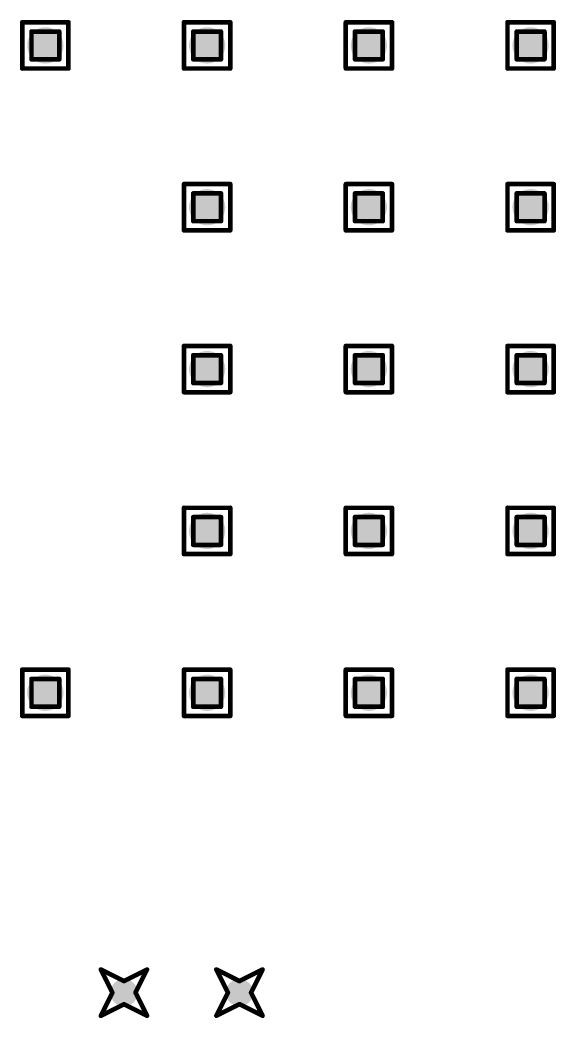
# Model space of a CAD drawing. Header units: millimetres. Extents: x -25 to 478, y -31 to 252.
# Drawn here: x 99.87 to 105.77, y 18.07 to 29.03 of the extents above; entities that cross this region are included whole.
import ezdxf

# ---------------------------------------------------------------- set-up
doc = ezdxf.new("R2010")
doc.units = ezdxf.units.MM
doc.layers.add('DrillDrawing', color=1, linetype='Continuous')
doc.layers.add('ViaHoleLayer', color=16, linetype='Continuous')

msp = doc.modelspace()

# ---------------------------------------------------------------- hatches: boundary and pattern name
at = {"layer": 'ViaHoleLayer'}
h = msp.add_hatch(color=16, dxfattribs=at)
edge = h.paths.add_edge_path()
edge.add_arc((100.152, 28.751), 0.2, 0, 360)
h = msp.add_hatch(color=16, dxfattribs=at)
edge = h.paths.add_edge_path()
edge.add_arc((101.93, 28.751), 0.2, 0, 360)
h = msp.add_hatch(color=16, dxfattribs=at)
edge = h.paths.add_edge_path()
edge.add_arc((103.708, 28.751), 0.2, 0, 360)
h = msp.add_hatch(color=16, dxfattribs=at)
edge = h.paths.add_edge_path()
edge.add_arc((105.486, 28.751), 0.2, 0, 360)
h = msp.add_hatch(color=16, dxfattribs=at)
edge = h.paths.add_edge_path()
edge.add_arc((101.93, 26.973), 0.2, 0, 360)
h = msp.add_hatch(color=16, dxfattribs=at)
edge = h.paths.add_edge_path()
edge.add_arc((103.708, 26.973), 0.2, 0, 360)
h = msp.add_hatch(color=16, dxfattribs=at)
edge = h.paths.add_edge_path()
edge.add_arc((105.486, 26.973), 0.2, 0, 360)
h = msp.add_hatch(color=16, dxfattribs=at)
edge = h.paths.add_edge_path()
edge.add_arc((101.93, 25.195), 0.2, 0, 360)
h = msp.add_hatch(color=16, dxfattribs=at)
edge = h.paths.add_edge_path()
edge.add_arc((103.708, 25.195), 0.2, 0, 360)
h = msp.add_hatch(color=16, dxfattribs=at)
edge = h.paths.add_edge_path()
edge.add_arc((105.486, 25.195), 0.2, 0, 360)
h = msp.add_hatch(color=16, dxfattribs=at)
edge = h.paths.add_edge_path()
edge.add_arc((101.93, 23.417), 0.2, 0, 360)
h = msp.add_hatch(color=16, dxfattribs=at)
edge = h.paths.add_edge_path()
edge.add_arc((103.708, 23.417), 0.2, 0, 360)
h = msp.add_hatch(color=16, dxfattribs=at)
edge = h.paths.add_edge_path()
edge.add_arc((105.486, 23.417), 0.2, 0, 360)
h = msp.add_hatch(color=16, dxfattribs=at)
edge = h.paths.add_edge_path()
edge.add_arc((100.152, 21.639), 0.2, 0, 360)
h = msp.add_hatch(color=16, dxfattribs=at)
edge = h.paths.add_edge_path()
edge.add_arc((101.93, 21.639), 0.2, 0, 360)
h = msp.add_hatch(color=16, dxfattribs=at)
edge = h.paths.add_edge_path()
edge.add_arc((103.708, 21.639), 0.2, 0, 360)
h = msp.add_hatch(color=16, dxfattribs=at)
edge = h.paths.add_edge_path()
edge.add_arc((105.486, 21.639), 0.2, 0, 360)
h = msp.add_hatch(color=16, dxfattribs=at)
edge = h.paths.add_edge_path()
edge.add_arc((101.016, 18.345), 0.15, 0, 360)
h = msp.add_hatch(color=16, dxfattribs=at)
edge = h.paths.add_edge_path()
edge.add_arc((102.286, 18.345), 0.15, 0, 360)

# ---------------------------------------------------------------- linework, layer by layer
at = {"layer": 'DrillDrawing', "const_width": 0.0508}
for points in [[(99.898, 29.005), (100.406, 29.005)], [(99.898, 28.497), (99.898, 29.005)], [(100.406, 28.497), (100.406, 29.005)], [(101.676, 29.005), (102.184, 29.005)], [(101.676, 28.497), (101.676, 29.005)], [(102.184, 28.497), (102.184, 29.005)], [(103.454, 29.005), (103.962, 29.005)], [(103.454, 28.497), (103.454, 29.005)], [(103.962, 28.497), (103.962, 29.005)], [(105.232, 29.005), (105.74, 29.005)], [(105.232, 28.497), (105.232, 29.005)], [(105.74, 28.497), (105.74, 29.005)], [(100, 28.903), (100.305, 28.903)], [(100, 28.598), (100, 28.903)], [(100.305, 28.598), (100.305, 28.903)], [(101.778, 28.903), (102.083, 28.903)], [(101.778, 28.598), (101.778, 28.903)], [(102.083, 28.598), (102.083, 28.903)], [(103.556, 28.903), (103.861, 28.903)], [(103.556, 28.598), (103.556, 28.903)], [(103.861, 28.598), (103.861, 28.903)], [(105.334, 28.903), (105.639, 28.903)], [(105.334, 28.598), (105.334, 28.903)], [(105.639, 28.598), (105.639, 28.903)], [(100, 28.598), (100.305, 28.598)], [(101.778, 28.598), (102.083, 28.598)], [(103.556, 28.598), (103.861, 28.598)], [(105.334, 28.598), (105.639, 28.598)], [(99.898, 28.497), (100.406, 28.497)], [(101.676, 28.497), (102.184, 28.497)], [(103.454, 28.497), (103.962, 28.497)], [(105.232, 28.497), (105.74, 28.497)], [(101.676, 27.227), (102.184, 27.227)], [(101.676, 26.719), (101.676, 27.227)], [(102.184, 26.719), (102.184, 27.227)], [(103.454, 27.227), (103.962, 27.227)], [(103.454, 26.719), (103.454, 27.227)], [(103.962, 26.719), (103.962, 27.227)], [(105.232, 27.227), (105.74, 27.227)], [(105.232, 26.719), (105.232, 27.227)], [(105.74, 26.719), (105.74, 27.227)], [(101.778, 27.125), (102.083, 27.125)], [(101.778, 26.82), (101.778, 27.125)], [(102.083, 26.82), (102.083, 27.125)], [(103.556, 27.125), (103.861, 27.125)], [(103.556, 26.82), (103.556, 27.125)], [(103.861, 26.82), (103.861, 27.125)], [(105.334, 27.125), (105.639, 27.125)], [(105.334, 26.82), (105.334, 27.125)], [(105.639, 26.82), (105.639, 27.125)], [(101.778, 26.82), (102.083, 26.82)], [(103.556, 26.82), (103.861, 26.82)], [(105.334, 26.82), (105.639, 26.82)], [(101.676, 26.719), (102.184, 26.719)], [(103.454, 26.719), (103.962, 26.719)], [(105.232, 26.719), (105.74, 26.719)], [(101.676, 25.449), (102.184, 25.449)], [(101.676, 24.941), (101.676, 25.449)], [(102.184, 24.941), (102.184, 25.449)], [(103.454, 25.449), (103.962, 25.449)], [(103.454, 24.941), (103.454, 25.449)], [(103.962, 24.941), (103.962, 25.449)], [(105.232, 25.449), (105.74, 25.449)], [(105.232, 24.941), (105.232, 25.449)], [(105.74, 24.941), (105.74, 25.449)], [(101.778, 25.347), (102.083, 25.347)], [(101.778, 25.042), (101.778, 25.347)], [(102.083, 25.042), (102.083, 25.347)], [(103.556, 25.347), (103.861, 25.347)], [(103.556, 25.042), (103.556, 25.347)], [(103.861, 25.042), (103.861, 25.347)], [(105.334, 25.347), (105.639, 25.347)], [(105.334, 25.042), (105.334, 25.347)], [(105.639, 25.042), (105.639, 25.347)], [(101.778, 25.042), (102.083, 25.042)], [(103.556, 25.042), (103.861, 25.042)], [(105.334, 25.042), (105.639, 25.042)], [(101.676, 24.941), (102.184, 24.941)], [(103.454, 24.941), (103.962, 24.941)], [(105.232, 24.941), (105.74, 24.941)], [(101.676, 23.671), (102.184, 23.671)], [(101.676, 23.163), (101.676, 23.671)], [(102.184, 23.163), (102.184, 23.671)], [(103.454, 23.671), (103.962, 23.671)], [(103.454, 23.163), (103.454, 23.671)], [(103.962, 23.163), (103.962, 23.671)], [(105.232, 23.671), (105.74, 23.671)], [(105.232, 23.163), (105.232, 23.671)], [(105.74, 23.163), (105.74, 23.671)], [(101.778, 23.569), (102.083, 23.569)], [(101.778, 23.264), (101.778, 23.569)], [(102.083, 23.264), (102.083, 23.569)], [(103.556, 23.569), (103.861, 23.569)], [(103.556, 23.264), (103.556, 23.569)], [(103.861, 23.264), (103.861, 23.569)], [(105.334, 23.569), (105.639, 23.569)], [(105.334, 23.264), (105.334, 23.569)], [(105.639, 23.264), (105.639, 23.569)], [(101.778, 23.264), (102.083, 23.264)], [(103.556, 23.264), (103.861, 23.264)], [(105.334, 23.264), (105.639, 23.264)], [(101.676, 23.163), (102.184, 23.163)], [(103.454, 23.163), (103.962, 23.163)], [(105.232, 23.163), (105.74, 23.163)], [(99.898, 21.893), (100.406, 21.893)], [(99.898, 21.385), (99.898, 21.893)], [(100.406, 21.385), (100.406, 21.893)], [(101.676, 21.893), (102.184, 21.893)], [(101.676, 21.385), (101.676, 21.893)], [(102.184, 21.385), (102.184, 21.893)], [(103.454, 21.893), (103.962, 21.893)], [(103.454, 21.385), (103.454, 21.893)], [(103.962, 21.385), (103.962, 21.893)], [(105.232, 21.893), (105.74, 21.893)], [(105.232, 21.385), (105.232, 21.893)], [(105.74, 21.385), (105.74, 21.893)], [(100, 21.791), (100.305, 21.791)], [(100, 21.486), (100, 21.791)], [(100.305, 21.486), (100.305, 21.791)], [(101.778, 21.791), (102.083, 21.791)], [(101.778, 21.486), (101.778, 21.791)], [(102.083, 21.486), (102.083, 21.791)], [(103.556, 21.791), (103.861, 21.791)], [(103.556, 21.486), (103.556, 21.791)], [(103.861, 21.486), (103.861, 21.791)], [(105.334, 21.791), (105.639, 21.791)], [(105.334, 21.486), (105.334, 21.791)], [(105.639, 21.486), (105.639, 21.791)], [(100, 21.486), (100.305, 21.486)], [(101.778, 21.486), (102.083, 21.486)], [(103.556, 21.486), (103.861, 21.486)], [(105.334, 21.486), (105.639, 21.486)], [(99.898, 21.385), (100.406, 21.385)], [(101.676, 21.385), (102.184, 21.385)], [(103.454, 21.385), (103.962, 21.385)], [(105.232, 21.385), (105.74, 21.385)], [(100.762, 18.599), (101.016, 18.472)], [(100.762, 18.599), (100.889, 18.345)], [(101.016, 18.472), (101.27, 18.599)], [(101.143, 18.345), (101.27, 18.599)], [(102.032, 18.599), (102.286, 18.472)], [(102.032, 18.599), (102.159, 18.345)], [(102.286, 18.472), (102.54, 18.599)], [(102.413, 18.345), (102.54, 18.599)], [(100.762, 18.091), (100.889, 18.345)], [(101.143, 18.345), (101.27, 18.091)], [(102.032, 18.091), (102.159, 18.345)], [(102.413, 18.345), (102.54, 18.091)], [(100.762, 18.091), (101.016, 18.218)], [(101.016, 18.218), (101.27, 18.091)], [(102.032, 18.091), (102.286, 18.218)], [(102.286, 18.218), (102.54, 18.091)]]:
    msp.add_lwpolyline(points, dxfattribs=at)
at = {"layer": 'DrillDrawing', "const_width": 0.0254}
for points in [[(99.885, 29.005, 1), (99.911, 29.005, 1)], [(99.885, 29.005, 1), (99.911, 29.005, 1)], [(100.394, 29.005, 1), (100.419, 29.005, 1)], [(100.394, 29.005, 1), (100.419, 29.005, 1)], [(101.663, 29.005, 1), (101.689, 29.005, 1)], [(101.663, 29.005, 1), (101.689, 29.005, 1)], [(102.171, 29.005, 1), (102.197, 29.005, 1)], [(102.171, 29.005, 1), (102.197, 29.005, 1)], [(103.442, 29.005, 1), (103.467, 29.005, 1)], [(103.442, 29.005, 1), (103.467, 29.005, 1)], [(103.95, 29.005, 1), (103.975, 29.005, 1)], [(103.95, 29.005, 1), (103.975, 29.005, 1)], [(105.219, 29.005, 1), (105.245, 29.005, 1)], [(105.219, 29.005, 1), (105.245, 29.005, 1)], [(105.728, 29.005, 1), (105.753, 29.005, 1)], [(105.728, 29.005, 1), (105.753, 29.005, 1)], [(99.987, 28.903, 1), (100.013, 28.903, 1)], [(99.987, 28.903, 1), (100.013, 28.903, 1)], [(100.292, 28.903, 1), (100.317, 28.903, 1)], [(100.292, 28.903, 1), (100.317, 28.903, 1)], [(101.765, 28.903, 1), (101.79, 28.903, 1)], [(101.765, 28.903, 1), (101.79, 28.903, 1)], [(102.07, 28.903, 1), (102.095, 28.903, 1)], [(102.07, 28.903, 1), (102.095, 28.903, 1)], [(103.543, 28.903, 1), (103.569, 28.903, 1)], [(103.543, 28.903, 1), (103.569, 28.903, 1)], [(103.848, 28.903, 1), (103.873, 28.903, 1)], [(103.848, 28.903, 1), (103.873, 28.903, 1)], [(105.321, 28.903, 1), (105.347, 28.903, 1)], [(105.321, 28.903, 1), (105.347, 28.903, 1)], [(105.626, 28.903, 1), (105.651, 28.903, 1)], [(105.626, 28.903, 1), (105.651, 28.903, 1)], [(99.987, 28.598, 1), (100.013, 28.598, 1)], [(99.987, 28.598, 1), (100.013, 28.598, 1)], [(100.292, 28.598, 1), (100.317, 28.598, 1)], [(100.292, 28.598, 1), (100.317, 28.598, 1)], [(101.765, 28.598, 1), (101.79, 28.598, 1)], [(101.765, 28.598, 1), (101.79, 28.598, 1)], [(102.07, 28.598, 1), (102.095, 28.598, 1)], [(102.07, 28.598, 1), (102.095, 28.598, 1)], [(103.543, 28.598, 1), (103.569, 28.598, 1)], [(103.543, 28.598, 1), (103.569, 28.598, 1)], [(103.848, 28.598, 1), (103.873, 28.598, 1)], [(103.848, 28.598, 1), (103.873, 28.598, 1)], [(105.321, 28.598, 1), (105.347, 28.598, 1)], [(105.321, 28.598, 1), (105.347, 28.598, 1)], [(105.626, 28.598, 1), (105.651, 28.598, 1)], [(105.626, 28.598, 1), (105.651, 28.598, 1)], [(99.885, 28.497, 1), (99.911, 28.497, 1)], [(99.885, 28.497, 1), (99.911, 28.497, 1)], [(100.394, 28.497, 1), (100.419, 28.497, 1)], [(100.394, 28.497, 1), (100.419, 28.497, 1)], [(101.663, 28.497, 1), (101.689, 28.497, 1)], [(101.663, 28.497, 1), (101.689, 28.497, 1)], [(102.171, 28.497, 1), (102.197, 28.497, 1)], [(102.171, 28.497, 1), (102.197, 28.497, 1)], [(103.442, 28.497, 1), (103.467, 28.497, 1)], [(103.442, 28.497, 1), (103.467, 28.497, 1)], [(103.95, 28.497, 1), (103.975, 28.497, 1)], [(103.95, 28.497, 1), (103.975, 28.497, 1)], [(105.219, 28.497, 1), (105.245, 28.497, 1)], [(105.219, 28.497, 1), (105.245, 28.497, 1)], [(105.728, 28.497, 1), (105.753, 28.497, 1)], [(105.728, 28.497, 1), (105.753, 28.497, 1)], [(101.663, 27.227, 1), (101.689, 27.227, 1)], [(101.663, 27.227, 1), (101.689, 27.227, 1)], [(102.171, 27.227, 1), (102.197, 27.227, 1)], [(102.171, 27.227, 1), (102.197, 27.227, 1)], [(103.442, 27.227, 1), (103.467, 27.227, 1)], [(103.442, 27.227, 1), (103.467, 27.227, 1)], [(103.95, 27.227, 1), (103.975, 27.227, 1)], [(103.95, 27.227, 1), (103.975, 27.227, 1)], [(105.219, 27.227, 1), (105.245, 27.227, 1)], [(105.219, 27.227, 1), (105.245, 27.227, 1)], [(105.728, 27.227, 1), (105.753, 27.227, 1)], [(105.728, 27.227, 1), (105.753, 27.227, 1)], [(101.765, 27.125, 1), (101.79, 27.125, 1)], [(101.765, 27.125, 1), (101.79, 27.125, 1)], [(102.07, 27.125, 1), (102.095, 27.125, 1)], [(102.07, 27.125, 1), (102.095, 27.125, 1)], [(103.543, 27.125, 1), (103.569, 27.125, 1)], [(103.543, 27.125, 1), (103.569, 27.125, 1)], [(103.848, 27.125, 1), (103.873, 27.125, 1)], [(103.848, 27.125, 1), (103.873, 27.125, 1)], [(105.321, 27.125, 1), (105.347, 27.125, 1)], [(105.321, 27.125, 1), (105.347, 27.125, 1)], [(105.626, 27.125, 1), (105.651, 27.125, 1)], [(105.626, 27.125, 1), (105.651, 27.125, 1)], [(101.765, 26.82, 1), (101.79, 26.82, 1)], [(101.765, 26.82, 1), (101.79, 26.82, 1)], [(102.07, 26.82, 1), (102.095, 26.82, 1)], [(102.07, 26.82, 1), (102.095, 26.82, 1)], [(103.543, 26.82, 1), (103.569, 26.82, 1)], [(103.543, 26.82, 1), (103.569, 26.82, 1)], [(103.848, 26.82, 1), (103.873, 26.82, 1)], [(103.848, 26.82, 1), (103.873, 26.82, 1)], [(105.321, 26.82, 1), (105.347, 26.82, 1)], [(105.321, 26.82, 1), (105.347, 26.82, 1)], [(105.626, 26.82, 1), (105.651, 26.82, 1)], [(105.626, 26.82, 1), (105.651, 26.82, 1)], [(101.663, 26.719, 1), (101.689, 26.719, 1)], [(101.663, 26.719, 1), (101.689, 26.719, 1)], [(102.171, 26.719, 1), (102.197, 26.719, 1)], [(102.171, 26.719, 1), (102.197, 26.719, 1)], [(103.442, 26.719, 1), (103.467, 26.719, 1)], [(103.442, 26.719, 1), (103.467, 26.719, 1)], [(103.95, 26.719, 1), (103.975, 26.719, 1)], [(103.95, 26.719, 1), (103.975, 26.719, 1)], [(105.219, 26.719, 1), (105.245, 26.719, 1)], [(105.219, 26.719, 1), (105.245, 26.719, 1)], [(105.728, 26.719, 1), (105.753, 26.719, 1)], [(105.728, 26.719, 1), (105.753, 26.719, 1)], [(101.663, 25.449, 1), (101.689, 25.449, 1)], [(101.663, 25.449, 1), (101.689, 25.449, 1)], [(102.171, 25.449, 1), (102.197, 25.449, 1)], [(102.171, 25.449, 1), (102.197, 25.449, 1)], [(103.442, 25.449, 1), (103.467, 25.449, 1)], [(103.442, 25.449, 1), (103.467, 25.449, 1)], [(103.95, 25.449, 1), (103.975, 25.449, 1)], [(103.95, 25.449, 1), (103.975, 25.449, 1)], [(105.219, 25.449, 1), (105.245, 25.449, 1)], [(105.219, 25.449, 1), (105.245, 25.449, 1)], [(105.728, 25.449, 1), (105.753, 25.449, 1)], [(105.728, 25.449, 1), (105.753, 25.449, 1)], [(101.765, 25.347, 1), (101.79, 25.347, 1)], [(101.765, 25.347, 1), (101.79, 25.347, 1)], [(102.07, 25.347, 1), (102.095, 25.347, 1)], [(102.07, 25.347, 1), (102.095, 25.347, 1)], [(103.543, 25.347, 1), (103.569, 25.347, 1)], [(103.543, 25.347, 1), (103.569, 25.347, 1)], [(103.848, 25.347, 1), (103.873, 25.347, 1)], [(103.848, 25.347, 1), (103.873, 25.347, 1)], [(105.321, 25.347, 1), (105.347, 25.347, 1)], [(105.321, 25.347, 1), (105.347, 25.347, 1)], [(105.626, 25.347, 1), (105.651, 25.347, 1)], [(105.626, 25.347, 1), (105.651, 25.347, 1)], [(101.765, 25.042, 1), (101.79, 25.042, 1)], [(101.765, 25.042, 1), (101.79, 25.042, 1)], [(102.07, 25.042, 1), (102.095, 25.042, 1)], [(102.07, 25.042, 1), (102.095, 25.042, 1)], [(103.543, 25.042, 1), (103.569, 25.042, 1)], [(103.543, 25.042, 1), (103.569, 25.042, 1)], [(103.848, 25.042, 1), (103.873, 25.042, 1)], [(103.848, 25.042, 1), (103.873, 25.042, 1)], [(105.321, 25.042, 1), (105.347, 25.042, 1)], [(105.321, 25.042, 1), (105.347, 25.042, 1)], [(105.626, 25.042, 1), (105.651, 25.042, 1)], [(105.626, 25.042, 1), (105.651, 25.042, 1)], [(101.663, 24.941, 1), (101.689, 24.941, 1)], [(101.663, 24.941, 1), (101.689, 24.941, 1)], [(102.171, 24.941, 1), (102.197, 24.941, 1)], [(102.171, 24.941, 1), (102.197, 24.941, 1)], [(103.442, 24.941, 1), (103.467, 24.941, 1)], [(103.442, 24.941, 1), (103.467, 24.941, 1)], [(103.95, 24.941, 1), (103.975, 24.941, 1)], [(103.95, 24.941, 1), (103.975, 24.941, 1)], [(105.219, 24.941, 1), (105.245, 24.941, 1)], [(105.219, 24.941, 1), (105.245, 24.941, 1)], [(105.728, 24.941, 1), (105.753, 24.941, 1)], [(105.728, 24.941, 1), (105.753, 24.941, 1)], [(101.663, 23.671, 1), (101.689, 23.671, 1)], [(101.663, 23.671, 1), (101.689, 23.671, 1)], [(102.171, 23.671, 1), (102.197, 23.671, 1)], [(102.171, 23.671, 1), (102.197, 23.671, 1)], [(103.442, 23.671, 1), (103.467, 23.671, 1)], [(103.442, 23.671, 1), (103.467, 23.671, 1)], [(103.95, 23.671, 1), (103.975, 23.671, 1)], [(103.95, 23.671, 1), (103.975, 23.671, 1)], [(105.219, 23.671, 1), (105.245, 23.671, 1)], [(105.219, 23.671, 1), (105.245, 23.671, 1)], [(105.728, 23.671, 1), (105.753, 23.671, 1)], [(105.728, 23.671, 1), (105.753, 23.671, 1)], [(101.765, 23.569, 1), (101.79, 23.569, 1)], [(101.765, 23.569, 1), (101.79, 23.569, 1)], [(102.07, 23.569, 1), (102.095, 23.569, 1)], [(102.07, 23.569, 1), (102.095, 23.569, 1)], [(103.543, 23.569, 1), (103.569, 23.569, 1)], [(103.543, 23.569, 1), (103.569, 23.569, 1)], [(103.848, 23.569, 1), (103.873, 23.569, 1)], [(103.848, 23.569, 1), (103.873, 23.569, 1)], [(105.321, 23.569, 1), (105.347, 23.569, 1)], [(105.321, 23.569, 1), (105.347, 23.569, 1)], [(105.626, 23.569, 1), (105.651, 23.569, 1)], [(105.626, 23.569, 1), (105.651, 23.569, 1)], [(101.765, 23.264, 1), (101.79, 23.264, 1)], [(101.765, 23.264, 1), (101.79, 23.264, 1)], [(102.07, 23.264, 1), (102.095, 23.264, 1)], [(102.07, 23.264, 1), (102.095, 23.264, 1)], [(103.543, 23.264, 1), (103.569, 23.264, 1)], [(103.543, 23.264, 1), (103.569, 23.264, 1)], [(103.848, 23.264, 1), (103.873, 23.264, 1)], [(103.848, 23.264, 1), (103.873, 23.264, 1)], [(105.321, 23.264, 1), (105.347, 23.264, 1)], [(105.321, 23.264, 1), (105.347, 23.264, 1)], [(105.626, 23.264, 1), (105.651, 23.264, 1)], [(105.626, 23.264, 1), (105.651, 23.264, 1)], [(101.663, 23.163, 1), (101.689, 23.163, 1)], [(101.663, 23.163, 1), (101.689, 23.163, 1)], [(102.171, 23.163, 1), (102.197, 23.163, 1)], [(102.171, 23.163, 1), (102.197, 23.163, 1)], [(103.442, 23.163, 1), (103.467, 23.163, 1)], [(103.442, 23.163, 1), (103.467, 23.163, 1)], [(103.95, 23.163, 1), (103.975, 23.163, 1)], [(103.95, 23.163, 1), (103.975, 23.163, 1)], [(105.219, 23.163, 1), (105.245, 23.163, 1)], [(105.219, 23.163, 1), (105.245, 23.163, 1)], [(105.728, 23.163, 1), (105.753, 23.163, 1)], [(105.728, 23.163, 1), (105.753, 23.163, 1)], [(99.885, 21.893, 1), (99.911, 21.893, 1)], [(99.885, 21.893, 1), (99.911, 21.893, 1)], [(100.394, 21.893, 1), (100.419, 21.893, 1)], [(100.394, 21.893, 1), (100.419, 21.893, 1)], [(101.663, 21.893, 1), (101.689, 21.893, 1)], [(101.663, 21.893, 1), (101.689, 21.893, 1)], [(102.171, 21.893, 1), (102.197, 21.893, 1)], [(102.171, 21.893, 1), (102.197, 21.893, 1)], [(103.442, 21.893, 1), (103.467, 21.893, 1)], [(103.442, 21.893, 1), (103.467, 21.893, 1)], [(103.95, 21.893, 1), (103.975, 21.893, 1)], [(103.95, 21.893, 1), (103.975, 21.893, 1)], [(105.219, 21.893, 1), (105.245, 21.893, 1)], [(105.219, 21.893, 1), (105.245, 21.893, 1)], [(105.728, 21.893, 1), (105.753, 21.893, 1)], [(105.728, 21.893, 1), (105.753, 21.893, 1)], [(99.987, 21.791, 1), (100.013, 21.791, 1)], [(99.987, 21.791, 1), (100.013, 21.791, 1)], [(100.292, 21.791, 1), (100.317, 21.791, 1)], [(100.292, 21.791, 1), (100.317, 21.791, 1)], [(101.765, 21.791, 1), (101.79, 21.791, 1)], [(101.765, 21.791, 1), (101.79, 21.791, 1)], [(102.07, 21.791, 1), (102.095, 21.791, 1)], [(102.07, 21.791, 1), (102.095, 21.791, 1)], [(103.543, 21.791, 1), (103.569, 21.791, 1)], [(103.543, 21.791, 1), (103.569, 21.791, 1)], [(103.848, 21.791, 1), (103.873, 21.791, 1)], [(103.848, 21.791, 1), (103.873, 21.791, 1)], [(105.321, 21.791, 1), (105.347, 21.791, 1)], [(105.321, 21.791, 1), (105.347, 21.791, 1)], [(105.626, 21.791, 1), (105.651, 21.791, 1)], [(105.626, 21.791, 1), (105.651, 21.791, 1)], [(99.987, 21.486, 1), (100.013, 21.486, 1)], [(99.987, 21.486, 1), (100.013, 21.486, 1)], [(100.292, 21.486, 1), (100.317, 21.486, 1)], [(100.292, 21.486, 1), (100.317, 21.486, 1)], [(101.765, 21.486, 1), (101.79, 21.486, 1)], [(101.765, 21.486, 1), (101.79, 21.486, 1)], [(102.07, 21.486, 1), (102.095, 21.486, 1)], [(102.07, 21.486, 1), (102.095, 21.486, 1)], [(103.543, 21.486, 1), (103.569, 21.486, 1)], [(103.543, 21.486, 1), (103.569, 21.486, 1)], [(103.848, 21.486, 1), (103.873, 21.486, 1)], [(103.848, 21.486, 1), (103.873, 21.486, 1)], [(105.321, 21.486, 1), (105.347, 21.486, 1)], [(105.321, 21.486, 1), (105.347, 21.486, 1)], [(105.626, 21.486, 1), (105.651, 21.486, 1)], [(105.626, 21.486, 1), (105.651, 21.486, 1)], [(99.885, 21.385, 1), (99.911, 21.385, 1)], [(99.885, 21.385, 1), (99.911, 21.385, 1)], [(100.394, 21.385, 1), (100.419, 21.385, 1)], [(100.394, 21.385, 1), (100.419, 21.385, 1)], [(101.663, 21.385, 1), (101.689, 21.385, 1)], [(101.663, 21.385, 1), (101.689, 21.385, 1)], [(102.171, 21.385, 1), (102.197, 21.385, 1)], [(102.171, 21.385, 1), (102.197, 21.385, 1)], [(103.442, 21.385, 1), (103.467, 21.385, 1)], [(103.442, 21.385, 1), (103.467, 21.385, 1)], [(103.95, 21.385, 1), (103.975, 21.385, 1)], [(103.95, 21.385, 1), (103.975, 21.385, 1)], [(105.219, 21.385, 1), (105.245, 21.385, 1)], [(105.219, 21.385, 1), (105.245, 21.385, 1)], [(105.728, 21.385, 1), (105.753, 21.385, 1)], [(105.728, 21.385, 1), (105.753, 21.385, 1)], [(100.749, 18.599, 1), (100.775, 18.599, 1)], [(100.749, 18.599, 1), (100.775, 18.599, 1)], [(101.257, 18.599, 1), (101.282, 18.599, 1)], [(101.257, 18.599, 1), (101.282, 18.599, 1)], [(102.019, 18.599, 1), (102.044, 18.599, 1)], [(102.019, 18.599, 1), (102.044, 18.599, 1)], [(102.527, 18.599, 1), (102.552, 18.599, 1)], [(102.527, 18.599, 1), (102.552, 18.599, 1)], [(101.003, 18.472, 1), (101.028, 18.472, 1)], [(101.003, 18.472, 1), (101.028, 18.472, 1)], [(102.273, 18.472, 1), (102.299, 18.472, 1)], [(102.273, 18.472, 1), (102.299, 18.472, 1)], [(100.876, 18.345, 1), (100.901, 18.345, 1)], [(100.876, 18.345, 1), (100.901, 18.345, 1)], [(101.13, 18.345, 1), (101.156, 18.345, 1)], [(101.13, 18.345, 1), (101.156, 18.345, 1)], [(102.146, 18.345, 1), (102.171, 18.345, 1)], [(102.146, 18.345, 1), (102.171, 18.345, 1)], [(102.4, 18.345, 1), (102.425, 18.345, 1)], [(102.4, 18.345, 1), (102.425, 18.345, 1)], [(101.003, 18.218, 1), (101.028, 18.218, 1)], [(101.003, 18.218, 1), (101.028, 18.218, 1)], [(102.273, 18.218, 1), (102.299, 18.218, 1)], [(102.273, 18.218, 1), (102.299, 18.218, 1)], [(100.749, 18.091, 1), (100.775, 18.091, 1)], [(100.749, 18.091, 1), (100.775, 18.091, 1)], [(101.257, 18.091, 1), (101.282, 18.091, 1)], [(101.257, 18.091, 1), (101.282, 18.091, 1)], [(102.019, 18.091, 1), (102.044, 18.091, 1)], [(102.019, 18.091, 1), (102.044, 18.091, 1)], [(102.527, 18.091, 1), (102.552, 18.091, 1)], [(102.527, 18.091, 1), (102.552, 18.091, 1)]]:
    msp.add_lwpolyline(points, format="xyb", close=True, dxfattribs=at)

doc.saveas('drawing.dxf')
